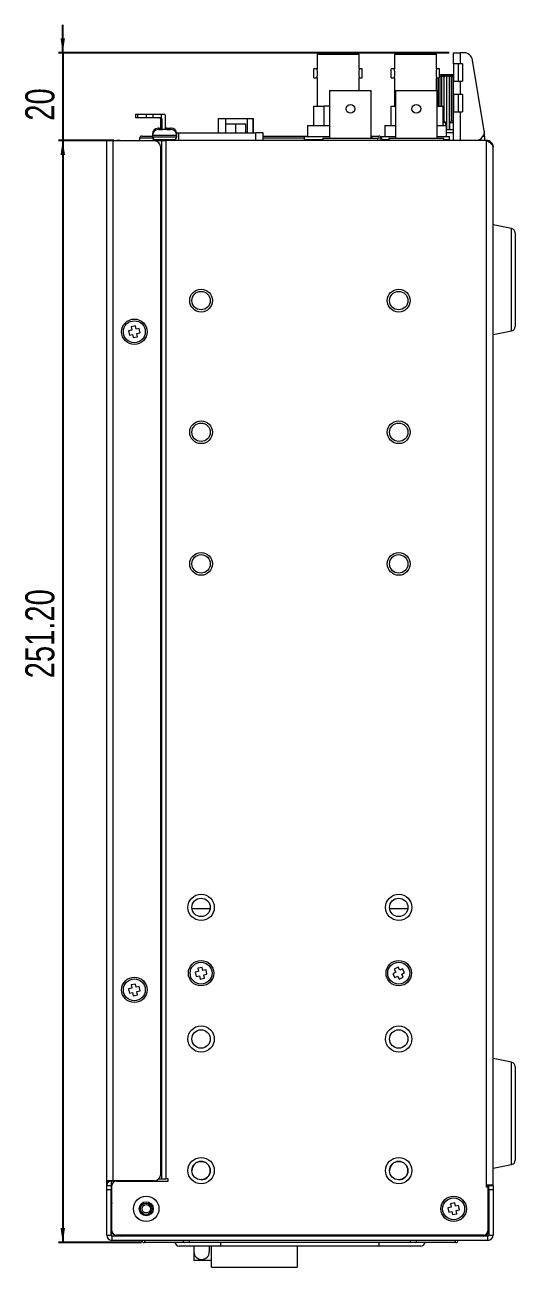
# Model space of a CAD drawing. Header units: millimetres. Extents: x 145 to 1161, y 54 to 851.
# Drawn here: x 815.7 to 927.3, y 256 to 539.2 of the extents above; entities that cross this region are included whole.
import ezdxf

# ---------------------------------------------------------------- set-up
doc = ezdxf.new("R2010")
doc.units = ezdxf.units.MM
doc.styles.add('SLDTEXTSTYLE0', font='TXT', dxfattribs={"width": 0.75})
doc.dimstyles.new('SLDDIMSTYLE0', dxfattribs={"dimtxt": 6.614583, "dimasz": 3.302, "dimexe": 0, "dimexo": 0.0625, "dimgap": 1.653646, "dimtad": 1, "dimrnd": 1e-09, "dimzin": 4, "dimdsep": 46, "dimtxsty": 'SLDTEXTSTYLE0', "dimsah": 1, "dimcen": 0.09, "dimadec": 0, "dimazin": 1, "dimtfac": 1, "dimtofl": 0, "dimtmove": 0, "dimatfit": 3, "dimfxl": 1, "dimfrac": 2, "dimtolj": 1, "dimtzin": 12, "dimarcsym": 0})
doc.dimstyles.new('SLDDIMSTYLE1', dxfattribs={"dimtxt": 6.614583, "dimasz": 3.302, "dimexe": 0, "dimexo": 0.0625, "dimgap": 1.653646, "dimtad": 1, "dimrnd": 1e-09, "dimzin": 12, "dimdsep": 46, "dimtxsty": 'SLDTEXTSTYLE0', "dimsah": 1, "dimcen": 0.09, "dimadec": 0, "dimazin": 3, "dimtfac": 1, "dimtmove": 0, "dimatfit": 0, "dimfxl": 1, "dimfrac": 2, "dimtolj": 1, "dimtzin": 12, "dimarcsym": 0})

# ---------------------------------------------------------------- blocks, each defined once
blk = doc.blocks.new('_D_1')
for p, q in [((824.35, 532.81), (824.35, 539.16)), ((912.35, 532.81), (823.35, 532.81)), ((824.35, 532.81), (824.35, 512.81)), ((835.95, 512.81), (823.35, 512.81)), ((824.35, 512.81), (824.35, 506.46))]:
    blk.add_line(p, q)
for points in [[(824.35, 532.81), (824.86, 536.11), (823.84, 536.11)], [(824.35, 512.81), (823.84, 509.51), (824.86, 509.51)]]:
    blk.add_solid(points)
at = {"insert": (815.82, 517.31), "char_height": 6.615, "attachment_point": 1, "rotation": 90, "style": 'SLDTEXTSTYLE0'}
blk.add_mtext('20', dxfattribs=at)
blk = doc.blocks.new('_D_2')
for p, q in [((835.95, 512.81), (823.35, 512.81)), ((824.35, 512.81), (824.35, 261.61)), ((842.29, 261.61), (823.35, 261.61))]:
    blk.add_line(p, q)
for points in [[(824.35, 512.81), (823.84, 509.51), (824.86, 509.51)], [(824.35, 261.61), (824.86, 264.91), (823.84, 264.91)]]:
    blk.add_solid(points)
at = {"insert": (815.82, 390.23), "char_height": 6.615, "attachment_point": 1, "rotation": 90, "style": 'SLDTEXTSTYLE0'}
blk.add_mtext('251.20', dxfattribs=at)

msp = doc.modelspace()

# ---------------------------------------------------------------- linework, layer by layer
at = {"color": 7, "linetype": 'Continuous', "lineweight": 15}
for p, q in [((882.247, 532.509), (882.247, 529.096)), ((882.247, 532.509), (891.847, 532.509)), ((891.847, 529.096), (891.847, 532.509)), ((899.847, 532.509), (899.847, 529.096)), ((899.847, 532.509), (909.447, 532.509)), ((909.447, 529.096), (909.447, 532.509)), ((913.347, 530.309), (913.347, 532.809)), ((913.347, 532.809), (914.847, 532.809)), ((914.847, 532.809), (914.847, 530.309)), ((915.653, 532.809), (914.847, 532.809)), ((914.847, 530.309), (913.347, 530.309)), ((913.347, 530.309), (913.347, 526.309)), ((914.347, 530.309), (914.347, 526.309)), ((915.347, 530.309), (914.847, 530.309)), ((915.347, 530.309), (915.347, 526.309)), ((920.32, 514.973), (917.626, 531.138)), ((882.25, 529.109), (881.547, 529.109)), ((881.547, 527.109), (881.547, 529.109)), ((881.547, 527.109), (882.247, 527.109)), ((882.247, 527.109), (882.247, 520.609)), ((892.547, 529.109), (891.845, 529.109)), ((891.847, 524.209), (891.847, 527.109)), ((891.847, 527.109), (892.547, 527.109)), ((892.547, 527.109), (892.547, 529.109)), ((899.85, 529.109), (899.147, 529.109)), ((899.147, 527.109), (899.147, 529.109)), ((899.147, 527.109), (899.847, 527.109)), ((899.847, 527.109), (899.847, 520.609)), ((910.147, 529.109), (909.445, 529.109)), ((909.447, 524.209), (909.447, 527.109)), ((909.447, 527.109), (910.147, 527.109)), ((909.451, 524.209), (909.451, 527.109)), ((909.811, 520.609), (909.811, 527.109)), ((909.829, 520.609), (909.829, 527.109)), ((910.061, 527.809), (910.657, 527.809)), ((910.061, 520.609), (910.061, 527.109)), ((910.147, 527.109), (910.147, 529.109)), ((910.498, 527.209), (910.147, 527.691)), ((910.498, 520.609), (910.498, 527.209)), ((910.516, 527.209), (910.498, 527.209)), ((910.657, 527.809), (910.516, 527.209)), ((910.516, 520.609), (910.516, 527.209)), ((910.657, 520.609), (910.657, 527.809)), ((910.657, 527.809), (911.226, 527.809)), ((911.162, 527.209), (910.657, 527.809)), ((911.162, 517.195), (911.162, 527.209)), ((911.179, 527.209), (911.162, 527.209)), ((911.226, 527.809), (911.179, 527.209)), ((911.179, 517.178), (911.179, 527.209)), ((911.226, 517.131), (911.226, 527.809)), ((911.79, 527.209), (911.226, 527.809)), ((911.226, 527.809), (911.758, 527.809)), ((911.758, 527.809), (911.805, 527.209)), ((912.369, 527.209), (911.758, 527.809)), ((911.758, 527.809), (912.242, 527.809)), ((911.79, 515.309), (911.79, 527.209)), ((911.805, 527.209), (911.79, 527.209)), ((911.805, 515.309), (911.805, 527.209)), ((912.242, 527.809), (912.383, 527.209)), ((912.888, 527.209), (912.242, 527.809)), ((912.242, 527.809), (912.668, 527.809)), ((912.369, 515.309), (912.369, 527.209)), ((912.383, 527.209), (912.369, 527.209)), ((912.383, 515.309), (912.383, 527.209)), ((912.668, 527.809), (912.9, 527.209)), ((913.337, 527.209), (912.668, 527.809)), ((912.668, 527.809), (913.029, 527.809)), ((912.888, 517.3), (912.888, 527.209)), ((912.9, 527.209), (912.888, 527.209)), ((912.9, 517.309), (912.9, 527.209)), ((913.029, 527.809), (913.348, 527.209)), ((913.347, 527.528), (913.029, 527.809)), ((913.029, 527.809), (913.317, 527.809)), ((913.317, 527.809), (913.347, 527.764)), ((913.347, 527.782), (913.317, 527.809)), ((913.337, 517.27), (913.337, 527.209)), ((913.348, 527.209), (913.337, 527.209)), ((885.097, 524.209), (885.097, 513.309)), ((885.097, 524.209), (894.597, 524.209)), ((894.597, 513.309), (894.597, 524.209)), ((900.097, 524.209), (900.097, 513.309)), ((900.097, 524.209), (909.597, 524.209)), ((909.597, 513.309), (909.597, 524.209)), ((913.347, 523.309), (913.347, 526.309)), ((913.347, 526.309), (914.847, 526.309)), ((914.847, 526.309), (914.847, 523.309)), ((914.847, 526.309), (915.347, 526.309)), ((914.847, 523.309), (913.347, 523.309)), ((913.347, 523.309), (913.347, 519.309)), ((914.347, 523.309), (914.347, 519.309)), ((915.347, 523.309), (914.847, 523.309)), ((915.347, 523.309), (915.347, 519.309)), ((840.947, 518.809), (840.947, 518.009)), ((840.947, 518.809), (841.354, 518.809)), ((841.354, 518.809), (841.354, 518.009)), ((841.354, 518.809), (843.305, 518.809)), ((843.305, 518.809), (843.305, 518.009)), ((843.305, 518.809), (844.847, 518.809)), ((844.847, 518.809), (844.847, 518.009)), ((844.847, 518.809), (846.847, 518.809)), ((846.847, 518.006), (846.847, 518.809)), ((846.847, 518.809), (847.425, 518.809)), ((847.668, 518.559), (847.668, 515.308)), ((881.547, 516.209), (881.547, 520.609)), ((881.547, 520.609), (883.887, 520.609)), ((883.887, 516.209), (883.887, 520.609)), ((885.097, 520.609), (883.887, 520.609)), ((899.147, 516.209), (899.147, 520.609)), ((899.147, 520.609), (900.097, 520.609)), ((909.597, 520.609), (910.947, 520.609)), ((910.947, 516.209), (910.947, 520.609)), ((913.347, 512.809), (913.347, 519.309)), ((913.347, 519.309), (914.847, 519.309)), ((914.847, 519.309), (914.847, 512.809)), ((914.847, 519.309), (915.347, 519.309)), ((840.947, 518.009), (841.354, 518.009)), ((841.354, 518.009), (843.305, 518.009)), ((843.305, 518.009), (844.847, 518.009)), ((844.847, 518.009), (846.845, 518.009)), ((846.186, 515.609), (846.052, 515.603)), ((846.186, 515.609), (846.597, 515.609)), ((846.597, 517.759), (846.597, 515.309)), ((846.786, 517.989), (846.743, 517.989)), ((846.845, 518.009), (846.838, 518.006)), ((846.889, 517.759), (846.889, 515.309)), ((848.046, 515.603), (847.668, 515.608)), ((848.047, 515.609), (848.046, 515.603)), ((848.047, 515.609), (848.908, 515.609)), ((849.043, 515.603), (848.908, 515.609)), ((859.697, 517.809), (859.697, 514.509)), ((859.697, 517.809), (859.722, 517.809)), ((859.722, 517.809), (859.722, 514.509)), ((859.722, 517.809), (861.408, 517.809)), ((861.372, 516.609), (861.372, 514.509)), ((861.372, 516.609), (863.672, 516.609)), ((861.408, 517.809), (866.308, 517.809)), ((863.672, 516.609), (863.672, 514.509)), ((863.672, 516.609), (865.972, 516.609)), ((865.972, 516.609), (865.972, 514.509)), ((866.308, 517.809), (867.622, 517.809)), ((867.622, 517.809), (867.697, 517.809)), ((867.622, 517.809), (867.622, 514.509)), ((867.697, 517.809), (867.697, 514.509)), ((880.047, 516.209), (880.047, 513.709)), ((880.047, 516.209), (885.097, 516.209)), ((897.647, 516.209), (897.647, 513.709)), ((897.647, 516.209), (900.097, 516.209)), ((909.597, 516.209), (911.647, 516.209)), ((910.947, 517.309), (911.047, 517.309)), ((911.547, 516.809), (910.947, 516.809)), ((911.547, 516.809), (911.047, 517.309)), ((911.547, 516.209), (911.547, 516.809)), ((911.647, 516.209), (911.647, 513.709)), ((912.897, 517.309), (912.397, 516.809)), ((912.397, 516.809), (912.397, 515.309)), ((913.347, 516.809), (912.397, 516.809)), ((912.897, 517.309), (913.297, 517.309)), ((913.347, 517.259), (913.297, 517.309)), ((834.347, 275.709), (834.347, 512.709)), ((835.847, 512.709), (834.347, 512.709)), ((835.847, 275.709), (835.847, 512.709)), ((845.147, 512.709), (835.847, 512.709)), ((836.947, 512.746), (836.947, 512.809)), ((837.447, 512.809), (836.947, 512.809)), ((837.447, 512.809), (846.847, 512.809)), ((841.847, 513.309), (841.847, 512.809)), ((842.347, 513.809), (844.797, 513.809)), ((844.797, 514.309), (844.797, 514.009)), ((844.797, 514.009), (844.797, 513.609)), ((844.797, 513.609), (844.797, 513.409)), ((845.397, 513.009), (849.697, 513.009)), ((846.047, 513.009), (846.047, 512.809)), ((846.186, 515.309), (846.052, 515.303)), ((846.186, 515.309), (847.047, 515.309)), ((846.847, 512.809), (846.847, 276.109)), ((846.847, 512.809), (847.847, 512.809)), ((847.049, 515.303), (847.047, 515.309)), ((847.847, 512.809), (847.847, 276.109)), ((920.847, 512.809), (847.847, 512.809)), ((848.047, 515.309), (848.046, 515.303)), ((848.047, 515.309), (848.908, 515.309)), ((849.043, 515.303), (848.908, 515.309)), ((849.047, 512.809), (849.047, 513.009)), ((850.197, 514.509), (850.781, 514.509)), ((850.297, 513.609), (850.297, 514.009)), ((850.781, 512.809), (850.781, 514.509)), ((850.781, 514.509), (868.297, 514.509)), ((868.297, 512.809), (868.297, 514.509)), ((869.947, 514.509), (868.297, 514.509)), ((869.947, 512.809), (869.947, 514.509)), ((869.947, 513.809), (880.047, 513.809)), ((879.297, 513.709), (879.297, 513.009)), ((879.297, 513.709), (880.047, 513.709)), ((879.297, 513.009), (883.597, 513.009)), ((880.047, 513.709), (880.667, 513.709)), ((880.667, 513.709), (885.097, 513.709)), ((881.547, 512.809), (881.547, 513.009)), ((883.597, 513.309), (883.597, 512.809)), ((883.597, 513.309), (896.097, 513.309)), ((894.597, 513.809), (896.347, 513.809)), ((894.597, 513.709), (894.797, 513.709)), ((894.797, 513.309), (894.797, 513.709)), ((896.097, 512.809), (896.097, 513.309)), ((896.847, 512.809), (896.847, 513.309)), ((896.897, 513.709), (896.897, 513.009)), ((896.897, 513.709), (897.647, 513.709)), ((896.897, 513.009), (898.597, 513.009)), ((897.647, 513.709), (898.267, 513.709)), ((897.847, 512.909), (897.847, 513.009)), ((897.847, 512.809), (897.847, 512.909)), ((897.847, 512.909), (898.597, 512.909)), ((898.267, 513.709), (900.097, 513.709)), ((898.597, 513.309), (898.597, 512.809)), ((898.597, 513.309), (911.097, 513.309)), ((909.597, 513.709), (910.947, 513.709)), ((911.028, 513.709), (911.647, 513.709)), ((911.097, 512.809), (911.097, 513.309)), ((911.097, 513.009), (912.397, 513.009)), ((911.097, 512.909), (911.147, 512.909)), ((911.147, 512.809), (911.147, 512.909)), ((911.647, 515.309), (913.347, 515.309)), ((913.347, 514.509), (911.647, 514.509)), ((911.647, 513.709), (912.397, 513.709)), ((912.397, 513.009), (912.397, 513.709)), ((920.086, 513.809), (920.347, 513.809)), ((920.347, 514.509), (920.332, 514.509)), ((920.347, 514.509), (920.334, 514.523)), ((920.347, 513.809), (920.347, 514.509)), ((920.347, 513.809), (920.347, 512.809)), ((920.847, 274.709), (920.847, 512.809)), ((846.647, 277.209), (846.647, 511.209)), ((922.347, 274.709), (922.347, 511.309)), ((926.544, 492.72), (922.347, 493.559)), ((927.347, 491.74), (927.347, 470.379)), ((840.883, 470.534), (839.904, 470.331)), ((839.904, 470.331), (840.056, 469.597)), ((841.035, 469.8), (840.883, 470.534)), ((840.056, 469.597), (839.322, 469.444)), ((839.322, 469.444), (839.525, 468.465)), ((839.525, 468.465), (840.26, 468.617)), ((840.26, 468.617), (840.412, 467.883)), ((840.412, 467.883), (841.391, 468.087)), ((841.77, 469.953), (841.035, 469.8)), ((841.239, 468.821), (841.973, 468.974)), ((841.391, 468.087), (841.239, 468.821)), ((841.973, 468.974), (841.77, 469.953)), ((922.347, 468.559), (926.544, 469.399)), ((853.766, 337.732), (857.929, 337.732)), ((898.766, 337.732), (902.929, 337.732)), ((855.256, 323.397), (854.522, 323.245)), ((854.522, 323.245), (854.725, 322.266)), ((856.083, 324.335), (855.104, 324.132)), ((855.104, 324.132), (855.256, 323.397)), ((856.235, 323.601), (856.083, 324.335)), ((856.97, 323.753), (856.235, 323.601)), ((857.173, 322.774), (856.97, 323.753)), ((900.175, 323.228), (899.507, 322.888)), ((899.507, 322.888), (899.961, 321.997)), ((900.726, 324.35), (899.835, 323.896)), ((899.835, 323.896), (900.175, 323.228)), ((901.066, 323.682), (900.726, 324.35)), ((901.734, 324.022), (901.066, 323.682)), ((901.52, 322.791), (902.188, 323.131)), ((902.188, 323.131), (901.734, 324.022)), ((840.883, 320.534), (839.904, 320.331)), ((839.904, 320.331), (840.056, 319.597)), ((841.035, 319.8), (840.883, 320.534)), ((854.725, 322.266), (855.46, 322.418)), ((855.46, 322.418), (855.612, 321.684)), ((855.612, 321.684), (856.591, 321.887)), ((856.439, 322.622), (857.173, 322.774)), ((856.591, 321.887), (856.439, 322.622)), ((899.961, 321.997), (900.629, 322.337)), ((900.629, 322.337), (900.969, 321.669)), ((900.969, 321.669), (901.86, 322.123)), ((901.86, 322.123), (901.52, 322.791)), ((840.056, 319.597), (839.322, 319.444)), ((839.322, 319.444), (839.525, 318.465)), ((839.525, 318.465), (840.26, 318.617)), ((840.26, 318.617), (840.412, 317.883)), ((840.412, 317.883), (841.391, 318.087)), ((841.77, 319.953), (841.035, 319.8)), ((841.239, 318.821), (841.973, 318.974)), ((841.391, 318.087), (841.239, 318.821)), ((841.973, 318.974), (841.77, 319.953)), ((926.544, 302.72), (922.347, 303.559)), ((927.347, 301.74), (927.347, 280.379)), ((922.347, 278.559), (926.544, 279.399)), ((835.847, 275.709), (834.347, 275.709)), ((835.347, 275.609), (834.347, 275.609)), ((834.347, 275.109), (834.347, 275.609)), ((834.347, 274.609), (834.347, 275.109)), ((835.347, 275.609), (835.347, 274.609)), ((835.347, 275.609), (835.447, 275.609)), ((835.447, 275.709), (835.447, 275.609)), ((835.447, 274.609), (835.447, 275.609)), ((836.447, 275.609), (835.447, 275.609)), ((845.147, 275.709), (835.847, 275.709)), ((836.447, 275.709), (836.447, 275.609)), ((836.547, 275.609), (836.547, 275.709)), ((836.547, 275.609), (848.347, 275.609)), ((837.547, 275.609), (837.547, 275.709)), ((846.168, 276.109), (846.847, 276.109)), ((846.847, 276.109), (847.847, 276.109)), ((848.347, 276.109), (847.847, 276.109)), ((848.347, 275.609), (848.347, 276.109)), ((922.347, 274.709), (920.847, 274.709)), ((920.847, 274.209), (920.847, 274.709)), ((921.247, 274.609), (921.247, 274.709)), ((834.347, 274.609), (835.347, 274.609)), ((834.347, 273.609), (834.347, 274.609)), ((835.347, 273.609), (834.347, 273.609)), ((834.347, 263.309), (834.347, 273.609)), ((835.347, 274.609), (835.347, 273.609)), ((835.347, 274.609), (835.447, 274.609)), ((835.347, 263.309), (835.347, 273.609)), ((835.447, 274.609), (835.547, 274.614)), ((835.447, 274.609), (835.447, 271.252)), ((835.547, 264.309), (835.547, 274.609)), ((920.847, 274.409), (921.247, 274.409)), ((921.147, 274.209), (920.847, 274.209)), ((921.147, 274.209), (921.147, 264.309)), ((921.247, 274.609), (921.347, 274.609)), ((921.247, 274.409), (921.247, 272.409)), ((921.247, 273.609), (921.347, 273.609)), ((921.247, 272.409), (921.247, 264.109)), ((921.347, 274.609), (922.347, 274.609)), ((921.347, 273.609), (921.347, 274.609)), ((922.347, 273.609), (921.347, 273.609)), ((921.347, 273.609), (921.347, 263.309)), ((922.347, 274.609), (922.347, 273.609)), ((922.347, 273.609), (922.347, 263.309)), ((835.47, 270.992), (835.547, 270.554)), ((912.756, 269.697), (912.022, 269.545)), ((912.022, 269.545), (912.225, 268.566)), ((913.583, 270.635), (912.604, 270.432)), ((912.604, 270.432), (912.756, 269.697)), ((913.735, 269.901), (913.583, 270.635)), ((914.47, 270.053), (913.735, 269.901)), ((913.939, 268.922), (914.673, 269.074)), ((914.673, 269.074), (914.47, 270.053)), ((921.347, 271.009), (921.247, 271.009)), ((912.225, 268.566), (912.96, 268.718)), ((912.96, 268.718), (913.112, 267.984)), ((913.112, 267.984), (914.091, 268.187)), ((914.091, 268.187), (913.939, 268.922)), ((921.247, 268.109), (921.347, 268.109)), ((835.347, 263.709), (835.747, 263.709)), ((921.164, 263.709), (921.347, 263.709)), ((834.347, 263.309), (835.347, 263.309)), ((835.547, 263.109), (835.547, 262.109)), ((921.147, 263.109), (835.547, 263.109)), ((921.147, 262.109), (835.547, 262.109)), ((920.147, 263.309), (836.547, 263.309)), ((837.547, 263.109), (837.547, 263.309)), ((843.287, 261.609), (842.847, 261.609)), ((852.115, 261.609), (843.287, 261.609)), ((860.347, 260.809), (850.847, 260.809)), ((853.176, 261.609), (852.115, 261.609)), ((853.176, 261.609), (853.176, 262.109)), ((903.519, 261.609), (853.176, 261.609)), ((854.22, 260.809), (854.22, 259.509)), ((857.72, 260.809), (857.72, 259.509)), ((858.22, 256.009), (858.22, 260.809)), ((896.347, 260.809), (860.347, 260.809)), ((877.72, 260.809), (877.72, 256.009)), ((905.847, 260.809), (896.347, 260.809)), ((903.519, 261.609), (903.519, 262.109)), ((904.58, 261.609), (903.519, 261.609)), ((913.408, 261.609), (904.58, 261.609)), ((913.847, 261.609), (913.408, 261.609)), ((920.247, 263.109), (920.247, 263.314)), ((921.147, 262.109), (921.147, 263.109)), ((921.347, 263.309), (922.347, 263.309)), ((854.22, 259.509), (854.22, 257.509)), ((858.22, 257.509), (854.22, 257.509)), ((858.22, 256.009), (877.72, 256.009))]:
    msp.add_line(p, q, dxfattribs=at)
at = {"color": 8, "linetype": 'Continuous', "lineweight": 15}
for p, q in [((846.889, 517.759), (846.597, 517.759)), ((861.408, 517.809), (861.408, 516.609)), ((866.308, 517.809), (866.308, 514.509)), ((844.878, 513.309), (841.847, 513.309)), ((844.797, 514.309), (844.832, 514.309)), ((844.797, 514.009), (850.297, 514.009)), ((844.797, 513.609), (850.297, 513.609)), ((844.797, 513.409), (844.832, 513.409)), ((879.297, 513.309), (869.947, 513.309)), ((896.847, 513.309), (896.097, 513.309)), ((926.544, 469.399), (926.544, 492.72)), ((926.544, 279.399), (926.544, 302.72)), ((834.481, 275.109), (834.347, 275.109)), ((920.847, 274.609), (921.247, 274.609)), ((921.247, 272.409), (921.147, 272.409)), ((921.247, 274.609), (921.247, 274.409)), ((835.547, 271.252), (835.447, 271.252)), ((835.547, 271.006), (835.47, 270.992)), ((921.247, 264.109), (921.127, 264.109)), ((837.347, 263.13), (837.347, 263.109)), ((860.347, 260.809), (860.347, 261.609)), ((896.347, 261.609), (896.347, 260.809))]:
    msp.add_line(p, q, dxfattribs=at)
at = {"color": 7, "linetype": 'Continuous', "lineweight": 15, "flags": 128}
for points in [[(836.947, 512.809), (836.655, 512.781), (836.407, 512.709)], [(837.447, 512.809), (837.057, 512.771), (836.821, 512.709)]]:
    msp.add_lwpolyline(points, dxfattribs=at)
at = {"color": 7, "linetype": 'Continuous', "lineweight": 15}
for centre, radius in [((889.847, 520.009), 1), ((904.847, 520.009), 1), ((855.847, 476.309), 2.6), ((900.847, 476.309), 2.6), ((855.847, 476.309), 2.1), ((900.847, 476.309), 2.1), ((840.647, 469.209), 2.9), ((840.647, 469.209), 2.5), ((855.847, 446.309), 2.6), ((855.847, 446.309), 2.1), ((900.847, 446.309), 2.6), ((900.847, 446.309), 2.1), ((855.847, 416.309), 2.6), ((855.847, 416.309), 2.1), ((900.847, 416.309), 2.6), ((900.847, 416.309), 2.1), ((855.847, 338.009), 3), ((855.847, 338.009), 2.1), ((900.847, 338.009), 3), ((900.847, 338.009), 2.1), ((855.847, 323.009), 2.9), ((900.847, 323.009), 2.9), ((855.847, 323.009), 2.5), ((900.847, 323.009), 2.5), ((840.647, 319.209), 2.9), ((840.647, 319.209), 2.5), ((855.847, 308.009), 3), ((855.847, 308.009), 2.1), ((900.847, 308.009), 3), ((900.847, 308.009), 2.1), ((855.847, 278.009), 3), ((900.847, 278.009), 3), ((855.847, 278.009), 2.1), ((900.847, 278.009), 2.1), ((843.347, 269.309), 2.9), ((913.347, 269.309), 2.9), ((843.347, 269.309), 1.6), ((843.347, 269.309), 1.3), ((843.347, 269.309), 0.95), ((913.347, 269.309), 2.5)]:
    msp.add_circle(centre, radius, dxfattribs=at)
for centre, radius, start, end in [((915.653, 530.809), 2, 9.46232, 90), ((896.593, 528.109), 4.849, 168.25651, 191.89947), ((914.193, 528.109), 4.85, 168.25701, 191.89897), ((847.421, 518.563), 0.247, 359.22324, 89.21731), ((846.097, 514.309), 1.3, 92.14735, 180), ((846.347, 517.759), 0.25, 0, 90), ((846.639, 517.761), 0.25, 359.62683, 65.36592), ((848.997, 514.309), 1.3, 8.84988, 87.84582), ((842.347, 513.309), 0.5, 90, 180), ((846.097, 514.009), 1.3, 92.14735, 180), ((845.397, 513.609), 0.6, 180, 270), ((845.397, 513.409), 0.6, 180, 270), ((845.147, 511.209), 1.5, 0, 90), ((848.997, 514.009), 1.3, 0, 87.84582), ((849.697, 513.609), 0.6, 270, 0), ((896.347, 513.309), 0.5, 0, 90), ((918.354, 514.809), 2, 270, 355.25263), ((918.347, 514.644), 2, 0, 9.46232), ((926.347, 491.74), 1, 0, 78.69007), ((926.347, 470.379), 1, 281.30993, 0), ((926.347, 301.74), 1, 0, 78.69007), ((926.347, 280.379), 1, 281.30993, 0), ((855.847, 278.009), 2.1, 90, 180), ((855.847, 278.009), 2.1, 270, 90), ((900.847, 278.009), 2.1, 90, 180), ((900.847, 278.009), 2.1, 270, 90), ((835.347, 274.609), 1, 90, 180), ((836.547, 274.609), 1, 90, 180), ((845.147, 277.209), 1.5, 270, 0), ((836.947, 271.252), 1.5, 180, 190), ((836.547, 264.309), 1, 180, 270), ((920.147, 264.309), 1, 270, 0), ((920.247, 264.109), 1, 270, 0), ((835.547, 263.309), 1.2, 180, 270), ((835.547, 263.309), 0.2, 180, 270), ((837.547, 264.109), 1, 233.1301, 270), ((842.847, 262.109), 0.5, 180, 270), ((843.375, 262.047), 0.446, 171.9517, 258.57806), ((850.847, 261.809), 1, 191.53696, 270), ((852.204, 262.047), 0.446, 171.95029, 258.57833), ((904.491, 262.047), 0.446, 281.42174, 8.04964), ((905.847, 261.809), 1, 270, 348.46304), ((913.32, 262.047), 0.446, 281.42184, 8.0494), ((913.847, 262.109), 0.5, 270, 0), ((921.147, 263.309), 1.2, 270, 0), ((921.147, 263.309), 0.2, 270, 0), ((855.97, 259.509), 1.75, 180, 0)]:
    msp.add_arc(centre, radius, start, end, dxfattribs=at)
for points, knots in [([(882.247, 527.109), (882.25, 527.12), (882.254, 527.142), (882.287, 527.31), (882.324, 527.56), (882.351, 527.875), (882.356, 528.215), (882.336, 528.54), (882.301, 528.819), (882.267, 529.016), (882.247, 529.112), (882.249, 529.1), (882.25, 529.096)], [0, 0, 0, 0, 0.1058092, 0.2115655, 0.3187026, 0.4268914, 0.5335254, 0.6384307, 0.7441122, 0.8518581, 0.9597723, 1, 1, 1, 1]), ([(899.847, 527.109), (899.85, 527.12), (899.854, 527.142), (899.887, 527.31), (899.924, 527.56), (899.951, 527.875), (899.956, 528.215), (899.936, 528.54), (899.901, 528.819), (899.867, 529.016), (899.847, 529.112), (899.849, 529.1), (899.85, 529.096)], [0, 0, 0, 0, 0.1058092, 0.2115654, 0.3187026, 0.4268915, 0.5335255, 0.6384308, 0.7441123, 0.8518581, 0.9597723, 1, 1, 1, 1]), ([(846.052, 515.603), (846.05, 515.606), (846.048, 515.609), (846.048, 515.608), (846.048, 515.608)], [0, 0, 0, 0, 0.7925045, 1, 1, 1, 1]), ([(849.047, 515.608), (849.047, 515.608), (849.047, 515.609), (849.044, 515.605), (849.043, 515.603)], [0, 0, 0, 0, 0.3961814, 1, 1, 1, 1]), ([(846.052, 515.303), (846.05, 515.306), (846.048, 515.309), (846.048, 515.308), (846.048, 515.308)], [0, 0, 0, 0, 0.7924822, 1, 1, 1, 1]), ([(848.046, 515.303), (847.914, 515.305), (847.682, 515.309), (847.35, 515.309), (847.149, 515.305), (847.049, 515.303)], [0, 0, 0, 0, 0.3962656, 0.6980972, 1, 1, 1, 1]), ([(849.047, 515.308), (849.047, 515.308), (849.047, 515.309), (849.044, 515.305), (849.043, 515.303)], [0, 0, 0, 0, 0.3961948, 1, 1, 1, 1]), ([(920.847, 512.809), (921.048, 512.682), (921.448, 512.427), (921.951, 512.045), (922.286, 511.672), (922.327, 511.427), (922.347, 511.309)], [0, 0, 0, 0, 0.2547281, 0.50962011, 0.76451279, 1, 1, 1, 1]), ([(922.347, 511.309), (922.325, 511.506), (922.28, 511.899), (921.933, 512.395), (921.437, 512.742), (921.044, 512.787), (920.847, 512.809)], [0, 0, 0, 0, 0.2499979, 0.4999994, 0.7500016, 1, 1, 1, 1])]:
    msp.add_open_spline(points, degree=3, knots=knots, dxfattribs=at)

# ---------------------------------------------------------------- dimensions: what is measured, and where the dimension line sits
for base, p1, p2, dimstyle, picture, middle in [((824.347, 512.809), (913.347, 532.809), (836.947, 512.809), 'SLDDIMSTYLE1', '_D_1', (824.347, 522.197)), ((824.347, 261.609), (836.947, 512.809), (843.287, 261.609), 'SLDDIMSTYLE0', '_D_2', (824.347, 403.664))]:
    dim = msp.add_linear_dim(base=base, p1=p1, p2=p2, angle=90, dimstyle=dimstyle)
    dim.commit()
    dim.dimension.update_dxf_attribs({"geometry": picture, "text_midpoint": middle, "dimtype": 160})

doc.saveas('drawing.dxf')
